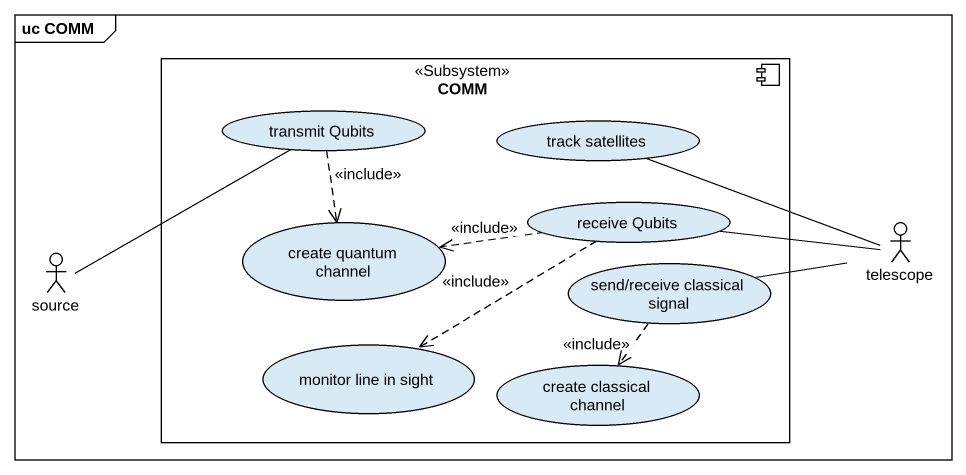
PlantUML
@startuml
mainframe uc COMM
component COMM <<Subsystem>> {
  usecase "transmit Qubits" as transmit_Qubits
  usecase "track satellites" as track_satellites
  usecase "receive Qubits" as receive_Qubits
  usecase "create quantum channel" as create_quantum_channel
  usecase "send/receive classical signal" as send_receive_classical
  usecase "monitor line in sight" as monitor_line_in_sight
  usecase "create classical channel" as create_classical_channel
}
actor source
actor telescope
transmit_Qubits ..> create_quantum_channel : <<include>>
receive_Qubits .left.> create_quantum_channel : <<include>>
receive_Qubits ..> monitor_line_in_sight : <<include>>
source -right- transmit_Qubits
send_receive_classical ..> create_classical_channel : <<include>>
telescope -left- track_satellites
telescope -left- receive_Qubits
telescope -left- send_receive_classical
@enduml
